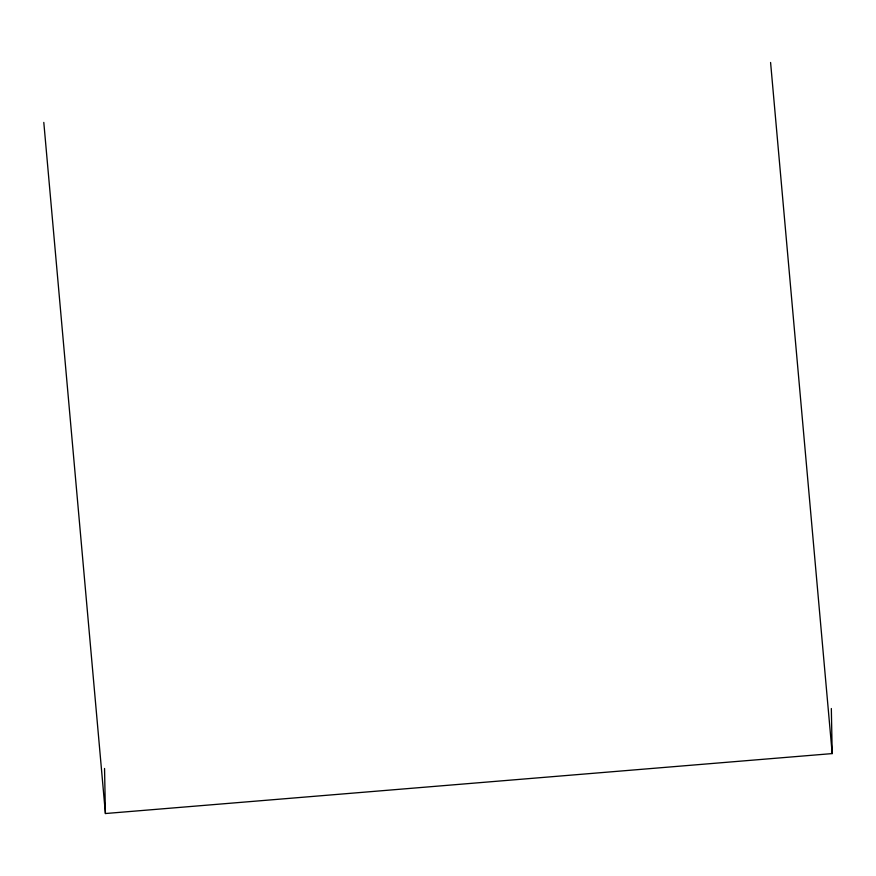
<?xml version="1.0" encoding="UTF-8"?>
<svg xmlns="http://www.w3.org/2000/svg" width="876" height="876" viewBox="0 0 876 876"><rect width="100%" height="100%" fill="white"/><g stroke="black" fill="none" stroke-linecap="round" stroke-linejoin="round"><path stroke-width="1.31" d="M43.8 122.41L105.416 813.53L832.2 753.59L831.335 708.52M770.584 62.47L832.2 753.59M104.551 768.46L105.416 813.53"/></g></svg>
